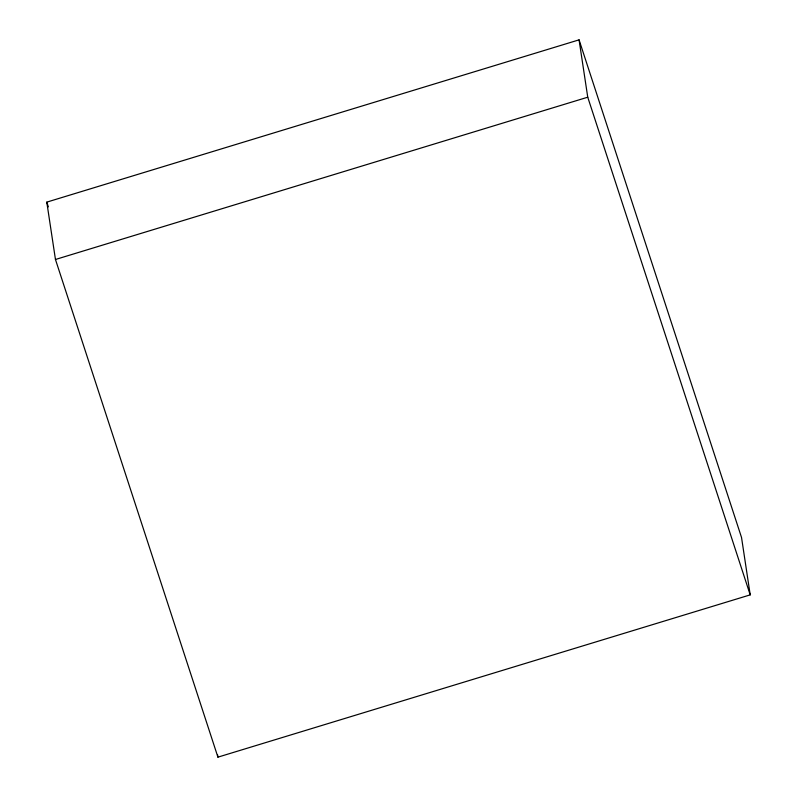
<?xml version="1.0" encoding="UTF-8"?>
<svg xmlns="http://www.w3.org/2000/svg" width="797" height="797" viewBox="0 0 797 797"><rect width="100%" height="100%" fill="white"/><g stroke="black" fill="none" stroke-linecap="round" stroke-linejoin="round"><path stroke-width="1.2" d="M46.794 202.129L579.07 39.85L741.539 537.517L750.206 594.871L217.93 757.15L55.461 259.483L46.794 202.129L48.338 206.861M55.461 259.483L587.748 97.204L579.07 39.85M587.748 97.204L750.206 594.871M217.561 754.709L217.93 757.15"/></g></svg>
